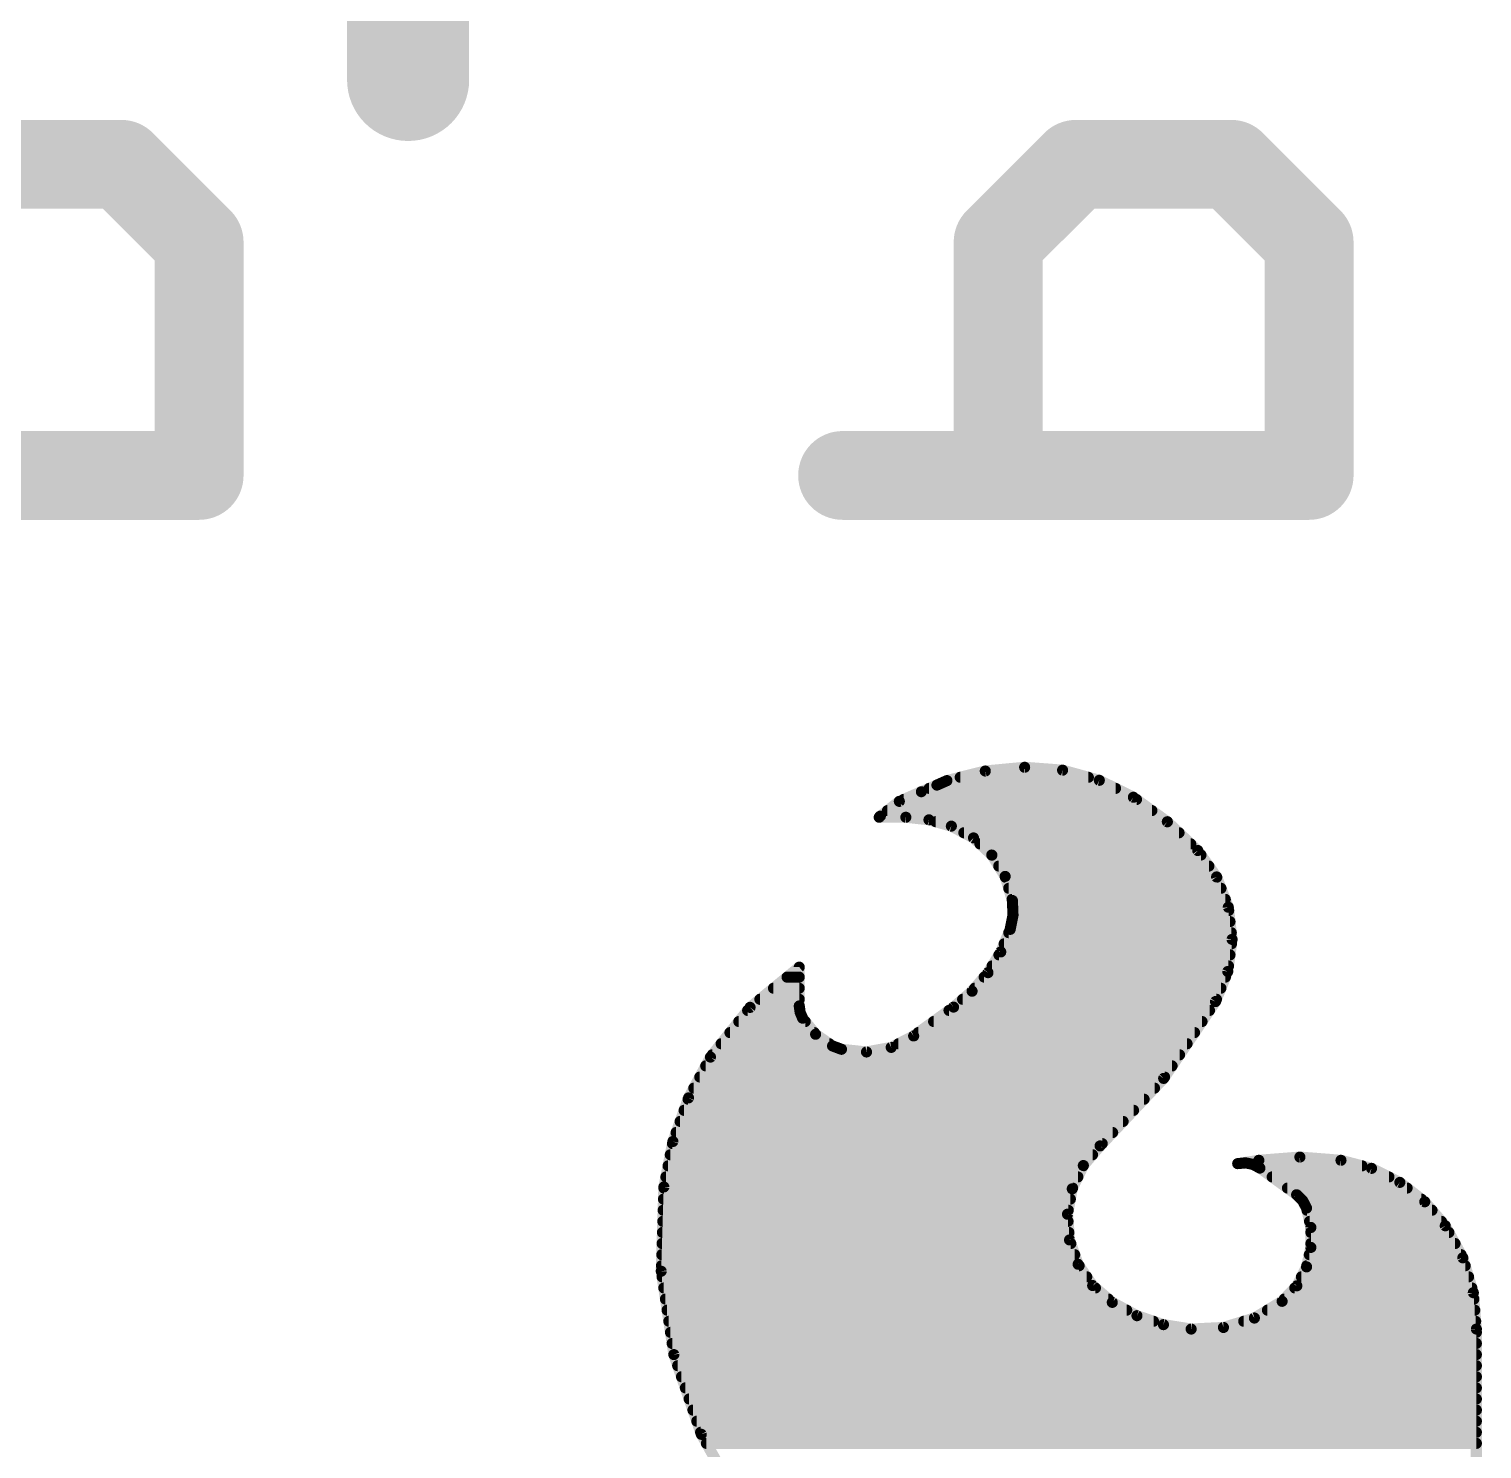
# Model space of a CAD drawing. Extents: x -28 to 79, y -23 to 28.
# Drawn here: x 11.575 to 14.9, y 13.78 to 17.028 of the extents above; entities that cross this region are included whole.
import ezdxf

# ---------------------------------------------------------------- set-up
doc = ezdxf.new("R2010")
doc.units = 0
doc.layers.add('22', color=53, linetype='CONTINUOUS')
doc.layers.add('48', color=253, linetype='CONTINUOUS')

msp = doc.modelspace()

# ---------------------------------------------------------------- linework, layer by layer
at = {"layer": '22'}
for points, const_width in [([(11.7864, 16.7186), (11.4305, 16.7186)], 0.2032), ([(11.9643, 16.5407), (11.7864, 16.7186)], 0.2032), ([(13.9705, 16.7186), (13.7925, 16.5407)], 0.2032), ([(14.3264, 16.7186), (13.9705, 16.7186)], 0.2032), ([(14.5043, 16.5407), (14.3264, 16.7186)], 0.2032), ([(11.9643, 16.0068), (11.9643, 16.5407)], 0.2032), ([(13.7925, 16.5407), (13.7925, 16.0068)], 0.2032), ([(14.5043, 16.0068), (14.5043, 16.5407)], 0.2032), ([(10.8966, 16.0068), (11.9643, 16.0068)], 0.2032), ([(13.4366, 16.0068), (14.5043, 16.0068)], 0.2032), ([(13.6754, 15.3086), (13.7632, 15.3306)], 0.0254), ([(13.7058, 15.3162), (13.9991, 15.3162)], 0.0254), ([(13.7632, 15.3306), (13.8532, 15.3391)], 0.0254), ([(13.8532, 15.3391), (13.9401, 15.3325)], 0.0254), ([(13.9401, 15.3325), (14.0241, 15.3093)], 0.0254), ([(13.5665, 15.2611), (13.6169, 15.2832)], 0.0254), ([(13.6169, 15.2832), (13.6525, 15.2984)], 0.0254), ([(13.6347, 15.2908), (14.0613, 15.2908)], 0.0254), ([(13.6525, 15.2984), (13.6754, 15.3086)], 0.0254), ([(14.0241, 15.3093), (14.1021, 15.2705)], 0.0254), ([(13.523, 15.2273), (13.5665, 15.2611)], 0.0254), ([(13.5763, 15.2654), (14.1092, 15.2654)], 0.0254), ([(14.1021, 15.2705), (14.1798, 15.2145)], 0.0254), ([(13.5814, 15.2248), (13.5204, 15.2248)], 0.0254), ([(13.5204, 15.2248), (13.5205, 15.2248)], 0.0254), ([(13.5205, 15.2248), (13.523, 15.2273)], 0.0254), ([(13.5393, 15.24), (14.1444, 15.24)], 0.0254), ([(13.6343, 15.2189), (13.5814, 15.2248)], 0.0254), ([(13.6855, 15.2044), (13.6343, 15.2189)], 0.0254), ([(13.6494, 15.2146), (14.1796, 15.2146)], 0.0254), ([(14.1798, 15.2145), (14.2494, 15.1486)], 0.0254), ([(13.7363, 15.1774), (13.6855, 15.2044)], 0.0254), ([(13.7141, 15.1892), (14.2065, 15.1892)], 0.0254), ([(13.7783, 15.1382), (13.7363, 15.1774)], 0.0254), ([(13.7508, 15.1638), (14.2333, 15.1638)], 0.0254), ([(14.2494, 15.1486), (14.2925, 15.0882)], 0.0254), ([(13.778, 15.1384), (14.2567, 15.1384)], 0.0254), ([(13.8086, 15.0893), (13.7783, 15.1382)], 0.0254), ([(13.7939, 15.113), (14.2748, 15.113)], 0.0254), ([(13.8252, 15.0343), (13.8086, 15.0893)], 0.0254), ([(13.8091, 15.0876), (14.2928, 15.0876)], 0.0254), ([(14.2925, 15.0882), (14.3193, 15.019)], 0.0254), ([(13.8168, 15.0622), (14.3026, 15.0622)], 0.0254), ([(13.8244, 15.0368), (14.3124, 15.0368)], 0.0254), ([(13.8266, 15.0009), (13.8252, 15.0343)], 0.0254), ([(14.3193, 15.019), (14.3279, 14.9453)], 0.0254), ([(13.8201, 14.9682), (13.8266, 15.0009)], 0.0254), ([(13.8236, 14.986), (14.3231, 14.986)], 0.0254), ([(13.8262, 15.0114), (14.3202, 15.0114)], 0.0254), ([(13.7986, 14.9167), (13.8201, 14.9682)], 0.0254), ([(13.8169, 14.9606), (14.3261, 14.9606)], 0.0254), ([(13.7693, 14.8692), (13.7986, 14.9167)], 0.0254), ([(13.8063, 14.9352), (14.3266, 14.9352)], 0.0254), ([(14.3279, 14.9453), (14.318, 14.8718)], 0.0254), ([(13.2249, 14.7898), (13.3375, 14.8819)], 0.0254), ([(13.3375, 14.8819), (13.3375, 14.793)], 0.0254), ([(13.7787, 14.8844), (14.3197, 14.8844)], 0.0254), ([(13.7944, 14.9098), (14.3231, 14.9098)], 0.0254), ([(13.3095, 14.859), (13.3375, 14.859)], 0.0254), ([(13.733, 14.8268), (13.7693, 14.8692)], 0.0254), ([(13.7606, 14.859), (14.3127, 14.859)], 0.0254), ([(14.318, 14.8718), (14.29, 14.8031)], 0.0254), ([(13.2785, 14.8336), (13.3375, 14.8336)], 0.0254), ([(13.6906, 14.7904), (13.733, 14.8268)], 0.0254), ([(13.7388, 14.8336), (14.3024, 14.8336)], 0.0254), ([(13.1343, 14.6761), (13.2249, 14.7898)], 0.0254), ([(13.2193, 14.7828), (13.3389, 14.7828)], 0.0254), ([(13.2474, 14.8082), (13.3375, 14.8082)], 0.0254), ([(13.3375, 14.793), (13.3395, 14.7785)], 0.0254), ([(13.5992, 14.7244), (13.6906, 14.7904)], 0.0254), ([(13.6801, 14.7828), (14.2763, 14.7828)], 0.0254), ([(13.7113, 14.8082), (14.2921, 14.8082)], 0.0254), ([(14.29, 14.8031), (14.1714, 14.6273)], 0.0254), ([(13.1991, 14.7574), (13.3513, 14.7574)], 0.0254), ([(13.3395, 14.7785), (13.3452, 14.765)], 0.0254), ([(13.3452, 14.765), (13.3749, 14.7283)], 0.0254), ([(13.6449, 14.7574), (14.2592, 14.7574)], 0.0254), ([(13.1789, 14.732), (13.3719, 14.732)], 0.0254), ([(13.3749, 14.7283), (13.4137, 14.7015)], 0.0254), ([(13.5479, 14.6982), (13.5992, 14.7244)], 0.0254), ([(13.6097, 14.732), (14.242, 14.732)], 0.0254), ([(13.1586, 14.7066), (13.4063, 14.7066)], 0.0254), ([(13.4137, 14.7015), (13.4341, 14.6939)], 0.0254), ([(13.4341, 14.6939), (13.4913, 14.6878)], 0.0254), ([(13.4913, 14.6878), (13.5479, 14.6982)], 0.0254), ([(13.5644, 14.7066), (14.2249, 14.7066)], 0.0254), ([(13.0842, 14.5827), (13.1343, 14.6761)], 0.0254), ([(13.1234, 14.6558), (14.1906, 14.6558)], 0.0254), ([(13.1384, 14.6812), (14.2078, 14.6812)], 0.0254), ([(13.1098, 14.6304), (14.1735, 14.6304)], 0.0254), ([(14.1714, 14.6273), (14.0259, 14.4729)], 0.0254), ([(13.0484, 14.4829), (13.0842, 14.5827)], 0.0254), ([(13.0961, 14.605), (14.1504, 14.605)], 0.0254), ([(13.0739, 14.5542), (14.1025, 14.5542)], 0.0254), ([(13.083, 14.5796), (14.1265, 14.5796)], 0.0254), ([(13.0648, 14.5288), (14.0786, 14.5288)], 0.0254), ([(13.0277, 14.3789), (13.0484, 14.4829)], 0.0254), ([(13.0557, 14.5034), (14.0546, 14.5034)], 0.0254), ([(13.0423, 14.4526), (14.0086, 14.4526)], 0.0254), ([(13.0474, 14.478), (14.0307, 14.478)], 0.0254), ([(14.0259, 14.4729), (13.9876, 14.428)], 0.0254), ([(13.0373, 14.4272), (13.9872, 14.4272)], 0.0254), ([(13.9876, 14.428), (13.9621, 14.3747)], 0.0254), ([(14.3408, 14.4323), (14.3891, 14.4399)], 0.0254), ([(14.3585, 14.434), (14.3408, 14.4323)], 0.0254), ([(14.3759, 14.4305), (14.3585, 14.434)], 0.0254), ([(14.3916, 14.4221), (14.3759, 14.4305)], 0.0254), ([(14.3821, 14.4272), (14.6253, 14.4272)], 0.0254), ([(14.3891, 14.4399), (14.4831, 14.4473)], 0.0254), ([(14.4755, 14.3612), (14.3916, 14.4221)], 0.0254), ([(14.4831, 14.4473), (14.5771, 14.4399)], 0.0254), ([(14.5771, 14.4399), (14.647, 14.4215)], 0.0254), ([(14.647, 14.4215), (14.7118, 14.3894)], 0.0254), ([(13.0323, 14.4018), (13.9751, 14.4018)], 0.0254), ([(14.4196, 14.4018), (14.6868, 14.4018)], 0.0254), ([(14.7118, 14.3894), (14.7688, 14.345)], 0.0254), ([(13.0217, 14.1861), (13.0277, 14.3789)], 0.0254), ([(13.0268, 14.351), (13.9578, 14.351)], 0.0254), ([(13.0276, 14.3764), (13.963, 14.3764)], 0.0254), ([(13.9621, 14.3747), (13.9514, 14.3166)], 0.0254), ([(14.4546, 14.3764), (14.7285, 14.3764)], 0.0254), ([(14.4893, 14.3478), (14.4755, 14.3612)], 0.0254), ([(14.486, 14.351), (14.7611, 14.351)], 0.0254), ([(13.026, 14.3256), (13.953, 14.3256)], 0.0254), ([(13.9514, 14.3166), (13.956, 14.2577)], 0.0254), ([(14.4983, 14.3307), (14.4893, 14.3478)], 0.0254), ([(14.5082, 14.2862), (14.4983, 14.3307)], 0.0254), ([(14.4994, 14.3256), (14.7854, 14.3256)], 0.0254), ([(14.7688, 14.345), (14.8158, 14.29)], 0.0254), ([(13.0252, 14.3002), (13.9526, 14.3002)], 0.0254), ([(14.5051, 14.3002), (14.8071, 14.3002)], 0.0254), ([(14.5082, 14.2406), (14.5082, 14.2862)], 0.0254), ([(14.8158, 14.29), (14.8559, 14.2168)], 0.0254), ([(13.0244, 14.2748), (13.9546, 14.2748)], 0.0254), ([(13.956, 14.2577), (13.9756, 14.202)], 0.0254), ([(14.5082, 14.2748), (14.8241, 14.2748)], 0.0254), ([(13.0229, 14.224), (13.9678, 14.224)], 0.0254), ([(13.0236, 14.2494), (13.9589, 14.2494)], 0.0254), ([(14.4983, 14.1961), (14.5082, 14.2406)], 0.0254), ([(14.5045, 14.224), (14.852, 14.224)], 0.0254), ([(14.5082, 14.2494), (14.8381, 14.2494)], 0.0254), ([(14.8559, 14.2168), (14.8799, 14.1369)], 0.0254), ([(13.0505, 13.9954), (13.0217, 14.1861)], 0.0254), ([(13.0221, 14.1986), (13.9779, 14.1986)], 0.0254), ([(13.9756, 14.202), (14.009, 14.1533)], 0.0254), ([(14.4761, 14.1527), (14.4983, 14.1961)], 0.0254), ([(14.4989, 14.1986), (14.8614, 14.1986)], 0.0254), ([(13.0236, 14.1732), (13.9953, 14.1732)], 0.0254), ([(14.009, 14.1533), (14.0538, 14.1148)], 0.0254), ([(14.4424, 14.1173), (14.4761, 14.1527)], 0.0254), ([(14.4866, 14.1732), (14.869, 14.1732)], 0.0254), ([(13.0275, 14.1478), (14.0153, 14.1478)], 0.0254), ([(13.0313, 14.1224), (14.0449, 14.1224)], 0.0254), ([(14.379, 14.0791), (14.4424, 14.1173)], 0.0254), ([(14.4473, 14.1224), (14.8812, 14.1224)], 0.0254), ([(14.4714, 14.1478), (14.8767, 14.1478)], 0.0254), ([(14.8799, 14.1369), (14.8869, 14.0538)], 0.0254), ([(13.0351, 14.097), (14.0868, 14.097)], 0.0254), ([(14.0538, 14.1148), (14.1102, 14.0844)], 0.0254), ([(14.1102, 14.0844), (14.1709, 14.0639)], 0.0254), ([(14.4087, 14.097), (14.8833, 14.097)], 0.0254), ([(13.039, 14.0716), (14.1481, 14.0716)], 0.0254), ([(14.1709, 14.0639), (14.2342, 14.0538)], 0.0254), ([(14.2342, 14.0538), (14.3082, 14.0575)], 0.0254), ([(14.3082, 14.0575), (14.379, 14.0791)], 0.0254), ([(14.3545, 14.0716), (14.8854, 14.0716)], 0.0254), ([(14.8869, 14.0538), (14.8869, 12.5374)], 0.0254), ([(13.0428, 14.0462), (14.8869, 14.0462)], 0.0254), ([(13.0467, 14.0208), (14.8869, 14.0208)], 0.0254), ([(13.1133, 13.813), (13.0505, 13.9954)], 0.0254), ([(13.0505, 13.9954), (14.8869, 13.9954)], 0.0254), ([(13.0593, 13.97), (14.8869, 13.97)], 0.0254), ([(13.068, 13.9446), (14.8869, 13.9446)], 0.0254), ([(13.0768, 13.9192), (14.8869, 13.9192)], 0.0254), ([(13.0855, 13.8938), (14.8869, 13.8938)], 0.0254), ([(13.0942, 13.8684), (14.8869, 13.8684)], 0.0254), ([(13.103, 13.843), (14.8869, 13.843)], 0.0254), ([(13.1117, 13.8176), (14.8869, 13.8176)], 0.0254), ([(13.208, 13.6449), (13.1133, 13.813)], 0.0254), ([(13.125, 13.7922), (14.8869, 13.7922)], 0.0254)]:
    msp.add_lwpolyline(points, dxfattribs=dict(at, const_width=const_width))
for points, const_width in [([(11.8223, 16.7545, 1), (11.7504, 16.6827)], 0.1016), ([(11.7864, 16.6678, 1), (11.7864, 16.7694)], 0.1016), ([(13.9705, 16.7694, 1), (13.9705, 16.6678)], 0.1016), ([(14.0064, 16.6827, 1), (13.9345, 16.7545)], 0.1016), ([(14.3623, 16.7545, 1), (14.2904, 16.6827)], 0.1016), ([(14.3264, 16.6678, 1), (14.3264, 16.7694)], 0.1016), ([(12.0151, 16.5407, 1), (11.9135, 16.5407)], 0.1016), ([(11.9284, 16.5047, 1), (12.0002, 16.5766)], 0.1016), ([(13.8433, 16.5407, 1), (13.7417, 16.5407)], 0.1016), ([(13.7566, 16.5766, 1), (13.8284, 16.5047)], 0.1016), ([(14.5551, 16.5407, 1), (14.4535, 16.5407)], 0.1016), ([(14.4684, 16.5047, 1), (14.5402, 16.5766)], 0.1016), ([(11.9643, 15.956, 1), (11.9643, 16.0576)], 0.1016), ([(13.4366, 16.0576, 1), (13.4366, 15.956)], 0.1016), ([(14.5043, 15.956, 1), (14.5043, 16.0576)], 0.1016), ([(11.9135, 16.0068, 1), (12.0151, 16.0068)], 0.1016), ([(13.7417, 16.0068, 1), (13.8433, 16.0068)], 0.1016), ([(14.4535, 16.0068, 1), (14.5551, 16.0068)], 0.1016), ([(13.7058, 15.3225, 1), (13.7058, 15.3099)], 0.0127), ([(13.7625, 15.3369, 1), (13.7638, 15.3242)], 0.0127), ([(13.7647, 15.3244, 1), (13.7616, 15.3367)], 0.0127), ([(13.8537, 15.3454, 1), (13.8527, 15.3328)], 0.0127), ([(13.8538, 15.3328, 1), (13.8526, 15.3454)], 0.0127), ([(13.9418, 15.3386, 1), (13.9384, 15.3264)], 0.0127), ([(13.9396, 15.3261, 1), (13.9406, 15.3388)], 0.0127), ([(13.9991, 15.3099, 1), (13.9991, 15.3225)], 0.0127), ([(13.6144, 15.289, 1), (13.6194, 15.2774)], 0.0127), ([(13.6194, 15.2774, 1), (13.6144, 15.289)], 0.0127), ([(13.6347, 15.2972, 1), (13.6347, 15.2845)], 0.0127), ([(13.6499, 15.3042, 1), (13.6551, 15.2926)], 0.0127), ([(13.655, 15.2926, 1), (13.65, 15.3042)], 0.0127), ([(13.6739, 15.3148, 1), (13.6769, 15.3024)], 0.0127), ([(13.678, 15.3028, 1), (13.6728, 15.3144)], 0.0127), ([(14.0269, 15.315, 1), (14.0213, 15.3036)], 0.0127), ([(14.0224, 15.3032, 1), (14.0258, 15.3154)], 0.0127), ([(14.0613, 15.2845, 1), (14.0613, 15.2972)], 0.0127), ([(13.5639, 15.2669, 1), (13.569, 15.2553)], 0.0127), ([(13.5704, 15.2561, 1), (13.5626, 15.2661)], 0.0127), ([(13.5763, 15.2718, 1), (13.5763, 15.2591)], 0.0127), ([(14.1058, 15.2757, 1), (14.0984, 15.2653)], 0.0127), ([(14.0993, 15.2648, 1), (14.1049, 15.2762)], 0.0127), ([(14.1092, 15.2591, 1), (14.1092, 15.2718)], 0.0127), ([(13.5204, 15.2311, 1), (13.5204, 15.2185)], 0.0127), ([(13.5204, 15.2311, 1), (13.5204, 15.2185)], 0.0127), ([(13.516, 15.2293, 1), (13.525, 15.2203)], 0.0127), ([(13.5191, 15.2323, 1), (13.5269, 15.2223)], 0.0127), ([(13.5275, 15.2228, 1), (13.5185, 15.2318)], 0.0127), ([(13.5205, 15.2185, 1), (13.5205, 15.2311)], 0.0127), ([(13.5393, 15.2463, 1), (13.5393, 15.2337)], 0.0127), ([(13.5821, 15.2311, 1), (13.5807, 15.2185)], 0.0127), ([(13.5814, 15.2185, 1), (13.5814, 15.2311)], 0.0127), ([(13.636, 15.225, 1), (13.6326, 15.2128)], 0.0127), ([(13.6336, 15.2126, 1), (13.635, 15.2252)], 0.0127), ([(13.6494, 15.221, 1), (13.6494, 15.2083)], 0.0127), ([(14.1444, 15.2337, 1), (14.1444, 15.2463)], 0.0127), ([(14.1842, 15.2191, 1), (14.1754, 15.2098)], 0.0127), ([(14.1796, 15.2083, 1), (14.1796, 15.221)], 0.0127), ([(13.6885, 15.21, 1), (13.6825, 15.1988)], 0.0127), ([(13.6838, 15.1983, 1), (13.6872, 15.2105)], 0.0127), ([(13.7141, 15.1956, 1), (13.7141, 15.1829)], 0.0127), ([(14.1761, 15.2093, 1), (14.1835, 15.2196)], 0.0127), ([(14.2065, 15.1829, 1), (14.2065, 15.1956)], 0.0127), ([(13.7406, 15.1821, 1), (13.7319, 15.1728)], 0.0127), ([(13.7333, 15.1718, 1), (13.7392, 15.183)], 0.0127), ([(13.7508, 15.1701, 1), (13.7508, 15.1575)], 0.0127), ([(14.2333, 15.1575, 1), (14.2333, 15.1701)], 0.0127), ([(14.2546, 15.1523, 1), (14.2442, 15.1449)], 0.0127), ([(13.778, 15.1448, 1), (13.778, 15.1321)], 0.0127), ([(13.7836, 15.1415, 1), (13.7729, 15.1348)], 0.0127), ([(13.7739, 15.1335, 1), (13.7826, 15.1428)], 0.0127), ([(14.245, 15.144, 1), (14.2538, 15.1532)], 0.0127), ([(14.2567, 15.1321, 1), (14.2567, 15.1448)], 0.0127), ([(13.7939, 15.1194, 1), (13.7939, 15.1067)], 0.0127), ([(13.8147, 15.0912, 1), (13.8025, 15.0875)], 0.0127), ([(13.8091, 15.0939, 1), (13.8091, 15.0813)], 0.0127), ([(13.8032, 15.086, 1), (13.814, 15.0927)], 0.0127), ([(14.2748, 15.1067, 1), (14.2748, 15.1194)], 0.0127), ([(14.2985, 15.0905, 1), (14.2866, 15.0859)], 0.0127), ([(14.2874, 15.0845, 1), (14.2977, 15.0919)], 0.0127), ([(14.2928, 15.0813, 1), (14.2928, 15.0939)], 0.0127), ([(13.8168, 15.0686, 1), (13.8168, 15.0559)], 0.0127), ([(14.3026, 15.0559, 1), (14.3026, 15.0686)], 0.0127), ([(13.8244, 15.0432, 1), (13.8244, 15.0305)], 0.0127), ([(13.8315, 15.0346, 1), (13.8189, 15.034)], 0.0127), ([(13.8191, 15.0325, 1), (13.8313, 15.0361)], 0.0127), ([(14.3124, 15.0305, 1), (14.3124, 15.0432)], 0.0127), ([(14.3256, 15.0198, 1), (14.313, 15.0183)], 0.0127), ([(14.3133, 15.0167, 1), (14.3252, 15.0213)], 0.0127), ([(13.8236, 14.9924, 1), (13.8236, 14.9797)], 0.0127), ([(13.8262, 15.0177, 1), (13.8262, 15.0051)], 0.0127), ([(13.8328, 14.9997, 1), (13.8204, 15.0022)], 0.0127), ([(13.8203, 15.0007, 1), (13.833, 15.0012)], 0.0127), ([(14.3202, 15.0051, 1), (14.3202, 15.0177)], 0.0127), ([(14.3231, 14.9797, 1), (14.3231, 14.9924)], 0.0127), ([(13.8169, 14.967, 1), (13.8169, 14.9543)], 0.0127), ([(13.8139, 14.9694, 1), (13.8263, 14.967)], 0.0127), ([(13.826, 14.9658, 1), (13.8142, 14.9706)], 0.0127), ([(14.3261, 14.9543, 1), (14.3261, 14.967)], 0.0127), ([(13.804, 14.9134, 1), (13.7932, 14.92)], 0.0127), ([(13.8063, 14.9415, 1), (13.8063, 14.9289)], 0.0127), ([(14.3342, 14.9445, 1), (14.3216, 14.9462)], 0.0127), ([(14.3216, 14.9446, 1), (14.3342, 14.9461)], 0.0127), ([(14.3266, 14.9289, 1), (14.3266, 14.9415)], 0.0127), ([(13.3438, 14.8819, 1), (13.3312, 14.8819)], 0.0127), ([(13.3415, 14.877, 1), (13.3335, 14.8868)], 0.0127), ([(13.7787, 14.8908, 1), (13.7787, 14.8781)], 0.0127), ([(13.7944, 14.9162, 1), (13.7944, 14.9035)], 0.0127), ([(13.7928, 14.9191, 1), (13.8045, 14.9142)], 0.0127), ([(14.3197, 14.8781, 1), (14.3197, 14.8908)], 0.0127), ([(14.3231, 14.9035, 1), (14.3231, 14.9162)], 0.0127), ([(13.3095, 14.8653, 1), (13.3095, 14.8527)], 0.0127), ([(13.3375, 14.8527, 1), (13.3375, 14.8653)], 0.0127), ([(13.7606, 14.8653, 1), (13.7606, 14.8527)], 0.0127), ([(13.7639, 14.8725, 1), (13.7747, 14.8659)], 0.0127), ([(13.7741, 14.8651, 1), (13.7645, 14.8733)], 0.0127), ([(14.3117, 14.8727, 1), (14.3243, 14.871)], 0.0127), ([(14.3238, 14.8694, 1), (14.3121, 14.8742)], 0.0127), ([(14.3127, 14.8527, 1), (14.3127, 14.8653)], 0.0127), ([(13.2785, 14.8399, 1), (13.2785, 14.8273)], 0.0127), ([(13.3375, 14.8273, 1), (13.3375, 14.8399)], 0.0127), ([(13.7281, 14.8309, 1), (13.7378, 14.8227)], 0.0127), ([(13.7371, 14.822, 1), (13.7288, 14.8316)], 0.0127), ([(13.7388, 14.8399, 1), (13.7388, 14.8273)], 0.0127), ([(14.3024, 14.8273, 1), (14.3024, 14.8399)], 0.0127), ([(13.2193, 14.7891, 1), (13.2193, 14.7765)], 0.0127), ([(13.2209, 14.7947, 1), (13.229, 14.7849)], 0.0127), ([(13.2299, 14.7859, 1), (13.22, 14.7938)], 0.0127), ([(13.2474, 14.8146, 1), (13.2474, 14.8019)], 0.0127), ([(13.3438, 14.7939, 1), (13.3312, 14.7921)], 0.0127), ([(13.3312, 14.793, 1), (13.3438, 14.793)], 0.0127), ([(13.3375, 14.8019, 1), (13.3375, 14.8146)], 0.0127), ([(13.3389, 14.7765, 1), (13.3389, 14.7891)], 0.0127), ([(13.6801, 14.7891, 1), (13.6801, 14.7765)], 0.0127), ([(13.6865, 14.7952, 1), (13.6947, 14.7856)], 0.0127), ([(13.6943, 14.7853, 1), (13.6869, 14.7955)], 0.0127), ([(13.7113, 14.8146, 1), (13.7113, 14.8019)], 0.0127), ([(14.2763, 14.7765, 1), (14.2763, 14.7891)], 0.0127), ([(14.2841, 14.8055, 1), (14.2959, 14.8007)], 0.0127), ([(14.2953, 14.7995, 1), (14.2847, 14.8067)], 0.0127), ([(14.2921, 14.8019, 1), (14.2921, 14.8146)], 0.0127), ([(13.1991, 14.7637, 1), (13.1991, 14.7511)], 0.0127), ([(13.3453, 14.781, 1), (13.3336, 14.776)], 0.0127), ([(13.3332, 14.7776, 1), (13.3458, 14.7793)], 0.0127), ([(13.3501, 14.769, 1), (13.3403, 14.761)], 0.0127), ([(13.3394, 14.7625, 1), (13.351, 14.7675)], 0.0127), ([(13.3513, 14.7511, 1), (13.3513, 14.7637)], 0.0127), ([(13.6449, 14.7637, 1), (13.6449, 14.7511)], 0.0127), ([(14.2592, 14.7511, 1), (14.2592, 14.7637)], 0.0127), ([(13.1789, 14.7384, 1), (13.1789, 14.7257)], 0.0127), ([(13.3785, 14.7335, 1), (13.3713, 14.7231)], 0.0127), ([(13.3699, 14.7243, 1), (13.3798, 14.7323)], 0.0127), ([(13.3719, 14.7257, 1), (13.3719, 14.7384)], 0.0127), ([(13.5955, 14.7295, 1), (13.6029, 14.7193)], 0.0127), ([(13.6021, 14.7187, 1), (13.5963, 14.7301)], 0.0127), ([(13.6097, 14.7384, 1), (13.6097, 14.7257)], 0.0127), ([(14.242, 14.7257, 1), (14.242, 14.7384)], 0.0127), ([(13.1586, 14.7129, 1), (13.1586, 14.7003)], 0.0127), ([(13.4063, 14.7003, 1), (13.4063, 14.7129)], 0.0127), ([(13.4159, 14.7075, 1), (13.4115, 14.6955)], 0.0127), ([(13.4101, 14.6963, 1), (13.4173, 14.7067)], 0.0127), ([(13.4348, 14.7002, 1), (13.4334, 14.6876)], 0.0127), ([(13.4319, 14.6879, 1), (13.4363, 14.6999)], 0.0127), ([(13.4902, 14.694, 1), (13.4925, 14.6815)], 0.0127), ([(13.4907, 14.6814, 1), (13.492, 14.6941)], 0.0127), ([(13.545, 14.7039, 1), (13.5508, 14.6926)], 0.0127), ([(13.5491, 14.692, 1), (13.5468, 14.7045)], 0.0127), ([(13.5644, 14.7129, 1), (13.5644, 14.7003)], 0.0127), ([(14.2249, 14.7003, 1), (14.2249, 14.7129)], 0.0127), ([(13.1234, 14.6622, 1), (13.1234, 14.6495)], 0.0127), ([(13.1293, 14.6801, 1), (13.1393, 14.6721)], 0.0127), ([(13.1399, 14.6731, 1), (13.1287, 14.6791)], 0.0127), ([(13.1384, 14.6875, 1), (13.1384, 14.6749)], 0.0127), ([(14.1906, 14.6495, 1), (14.1906, 14.6622)], 0.0127), ([(14.2078, 14.6749, 1), (14.2078, 14.6875)], 0.0127), ([(13.1098, 14.6367, 1), (13.1098, 14.6241)], 0.0127), ([(14.1661, 14.6308, 1), (14.1766, 14.6237)], 0.0127), ([(14.176, 14.6229, 1), (14.1668, 14.6316)], 0.0127), ([(14.1735, 14.6241, 1), (14.1735, 14.6367)], 0.0127), ([(13.0901, 14.5805, 1), (13.0782, 14.5848)], 0.0127), ([(13.0961, 14.6113, 1), (13.0961, 14.5987)], 0.0127), ([(14.1504, 14.5987, 1), (14.1504, 14.6113)], 0.0127), ([(13.0739, 14.5606, 1), (13.0739, 14.5479)], 0.0127), ([(13.083, 14.586, 1), (13.083, 14.5733)], 0.0127), ([(13.0786, 14.5857, 1), (13.0898, 14.5797)], 0.0127), ([(14.1025, 14.5479, 1), (14.1025, 14.5606)], 0.0127), ([(14.1265, 14.5733, 1), (14.1265, 14.586)], 0.0127), ([(13.0648, 14.5351, 1), (13.0648, 14.5225)], 0.0127), ([(14.0786, 14.5225, 1), (14.0786, 14.5351)], 0.0127), ([(13.0546, 14.4816, 1), (13.0421, 14.4841)], 0.0127), ([(13.0557, 14.5098, 1), (13.0557, 14.4971)], 0.0127), ([(14.0546, 14.4971, 1), (14.0546, 14.5098)], 0.0127), ([(13.0423, 14.4589, 1), (13.0423, 14.4463)], 0.0127), ([(13.0474, 14.4844, 1), (13.0474, 14.4717)], 0.0127), ([(13.0424, 14.485, 1), (13.0543, 14.4807)], 0.0127), ([(14.0086, 14.4463, 1), (14.0086, 14.4589)], 0.0127), ([(14.0213, 14.4773, 1), (14.0305, 14.4685)], 0.0127), ([(14.0307, 14.4688, 1), (14.0211, 14.477)], 0.0127), ([(14.0307, 14.4717, 1), (14.0307, 14.4844)], 0.0127), ([(13.0373, 14.4336, 1), (13.0373, 14.4209)], 0.0127), ([(13.9827, 14.4321, 1), (13.9924, 14.4238)], 0.0127), ([(13.9933, 14.4252, 1), (13.9818, 14.4307)], 0.0127), ([(13.9872, 14.4209, 1), (13.9872, 14.4336)], 0.0127), ([(14.3398, 14.4386, 1), (14.3418, 14.426)], 0.0127), ([(14.3402, 14.4386, 1), (14.3414, 14.426)], 0.0127), ([(14.3598, 14.4402, 1), (14.3572, 14.4278)], 0.0127), ([(14.3591, 14.4277, 1), (14.3579, 14.4403)], 0.0127), ([(14.3789, 14.4361, 1), (14.3729, 14.4249)], 0.0127), ([(14.3747, 14.4243, 1), (14.3772, 14.4367)], 0.0127), ([(14.3821, 14.4336, 1), (14.3821, 14.4209)], 0.0127), ([(14.3886, 14.4462, 1), (14.3896, 14.4336)], 0.0127), ([(14.3953, 14.4272, 1), (14.3879, 14.417)], 0.0127), ([(14.3901, 14.4336, 1), (14.3881, 14.4462)], 0.0127), ([(14.3886, 14.4165, 1), (14.3946, 14.4277)], 0.0127), ([(14.4836, 14.4536, 1), (14.4826, 14.4409)], 0.0127), ([(14.4836, 14.4409, 1), (14.4826, 14.4536)], 0.0127), ([(14.5787, 14.446, 1), (14.5755, 14.4338)], 0.0127), ([(14.5766, 14.4336, 1), (14.5776, 14.4462)], 0.0127), ([(14.6253, 14.4209, 1), (14.6253, 14.4336)], 0.0127), ([(14.6498, 14.4272, 1), (14.6442, 14.4158)], 0.0127), ([(14.6454, 14.4153, 1), (14.6486, 14.4276)], 0.0127), ([(13.0323, 14.4082, 1), (13.0323, 14.3955)], 0.0127), ([(13.9751, 14.3955, 1), (13.9751, 14.4082)], 0.0127), ([(14.4196, 14.4082, 1), (14.4196, 14.3955)], 0.0127), ([(14.6868, 14.3955, 1), (14.6868, 14.4082)], 0.0127), ([(14.7157, 14.3944, 1), (14.7079, 14.3844)], 0.0127), ([(14.709, 14.3837, 1), (14.7146, 14.3951)], 0.0127), ([(13.0268, 14.3574, 1), (13.0268, 14.3447)], 0.0127), ([(13.0276, 14.3827, 1), (13.0276, 14.3701)], 0.0127), ([(13.0215, 14.3801, 1), (13.0339, 14.3777)], 0.0127), ([(13.034, 14.3787, 1), (13.0214, 14.3791)], 0.0127), ([(13.9564, 14.3774, 1), (13.9679, 14.3719)], 0.0127), ([(13.9684, 14.3735, 1), (13.9559, 14.3758)], 0.0127), ([(13.9578, 14.3447, 1), (13.9578, 14.3574)], 0.0127), ([(13.963, 14.3701, 1), (13.963, 14.3827)], 0.0127), ([(14.4546, 14.3827, 1), (14.4546, 14.3701)], 0.0127), ([(14.4799, 14.3657, 1), (14.4711, 14.3567)], 0.0127), ([(14.4718, 14.3561, 1), (14.4792, 14.3663)], 0.0127), ([(14.486, 14.3574, 1), (14.486, 14.3447)], 0.0127), ([(14.7285, 14.3701, 1), (14.7285, 14.3827)], 0.0127), ([(14.7611, 14.3447, 1), (14.7611, 14.3574)], 0.0127), ([(13.026, 14.332, 1), (13.026, 14.3193)], 0.0127), ([(13.9577, 14.3171, 1), (13.945, 14.3161)], 0.0127), ([(13.953, 14.3193, 1), (13.953, 14.332)], 0.0127), ([(14.4949, 14.3507, 1), (14.4837, 14.3448)], 0.0127), ([(14.4849, 14.3432, 1), (14.4937, 14.3523)], 0.0127), ([(14.5045, 14.3321, 1), (14.4921, 14.3293)], 0.0127), ([(14.4927, 14.3277, 1), (14.5039, 14.3337)], 0.0127), ([(14.4994, 14.332, 1), (14.4994, 14.3193)], 0.0127), ([(14.7737, 14.3491, 1), (14.764, 14.3409)], 0.0127), ([(14.7649, 14.34, 1), (14.7727, 14.35)], 0.0127), ([(14.7854, 14.3193, 1), (14.7854, 14.332)], 0.0127), ([(13.0252, 14.3065, 1), (13.0252, 14.2939)], 0.0127), ([(13.9451, 14.3177, 1), (13.9576, 14.3154)], 0.0127), ([(13.9526, 14.2939, 1), (13.9526, 14.3065)], 0.0127), ([(14.5051, 14.3065, 1), (14.5051, 14.2939)], 0.0127), ([(14.5146, 14.2862, 1), (14.5019, 14.2862)], 0.0127), ([(14.8071, 14.2939, 1), (14.8071, 14.3065)], 0.0127), ([(14.8214, 14.2931, 1), (14.8102, 14.2869)], 0.0127), ([(14.811, 14.2859, 1), (14.8206, 14.2941)], 0.0127), ([(13.0244, 14.2812, 1), (13.0244, 14.2685)], 0.0127), ([(13.9619, 14.2598, 1), (13.95, 14.2556)], 0.0127), ([(13.9496, 14.2572, 1), (13.9623, 14.2582)], 0.0127), ([(13.9546, 14.2685, 1), (13.9546, 14.2812)], 0.0127), ([(14.5082, 14.2812, 1), (14.5082, 14.2685)], 0.0127), ([(14.502, 14.2848, 1), (14.5144, 14.2876)], 0.0127), ([(14.8241, 14.2685, 1), (14.8241, 14.2812)], 0.0127), ([(13.0229, 14.2303, 1), (13.0229, 14.2177)], 0.0127), ([(13.0236, 14.2558, 1), (13.0236, 14.2431)], 0.0127), ([(13.9589, 14.2431, 1), (13.9589, 14.2558)], 0.0127), ([(13.9678, 14.2177, 1), (13.9678, 14.2303)], 0.0127), ([(14.5045, 14.2303, 1), (14.5045, 14.2177)], 0.0127), ([(14.5082, 14.2558, 1), (14.5082, 14.2431)], 0.0127), ([(14.5019, 14.2406, 1), (14.5146, 14.2406)], 0.0127), ([(14.5144, 14.2392, 1), (14.502, 14.242)], 0.0127), ([(14.8381, 14.2431, 1), (14.8381, 14.2558)], 0.0127), ([(14.862, 14.2187, 1), (14.8498, 14.215)], 0.0127), ([(14.852, 14.2177, 1), (14.852, 14.2303)], 0.0127), ([(13.0279, 14.187, 1), (13.0154, 14.1851)], 0.0127), ([(13.0221, 14.205, 1), (13.0221, 14.1923)], 0.0127), ([(13.9808, 14.2056, 1), (13.9704, 14.1984)], 0.0127), ([(13.9696, 14.1999, 1), (13.9816, 14.2041)], 0.0127), ([(13.9779, 14.1923, 1), (13.9779, 14.205)], 0.0127), ([(14.4921, 14.1975, 1), (14.5045, 14.1947)], 0.0127), ([(14.4989, 14.205, 1), (14.4989, 14.1923)], 0.0127), ([(14.504, 14.1932, 1), (14.4926, 14.199)], 0.0127), ([(14.8503, 14.2138, 1), (14.8615, 14.2199)], 0.0127), ([(14.8614, 14.1923, 1), (14.8614, 14.205)], 0.0127), ([(13.0153, 14.1863, 1), (13.028, 14.1859)], 0.0127), ([(13.0236, 14.1796, 1), (13.0236, 14.1669)], 0.0127), ([(13.9953, 14.1669, 1), (13.9953, 14.1796)], 0.0127), ([(14.0131, 14.1581, 1), (14.0048, 14.1484)], 0.0127), ([(14.0037, 14.1497, 1), (14.0142, 14.1568)], 0.0127), ([(14.4807, 14.1483, 1), (14.4715, 14.157)], 0.0127), ([(14.4866, 14.1796, 1), (14.4866, 14.1669)], 0.0127), ([(14.869, 14.1669, 1), (14.869, 14.1796)], 0.0127), ([(13.0275, 14.1541, 1), (13.0275, 14.1415)], 0.0127), ([(13.0313, 14.1288, 1), (13.0313, 14.1161)], 0.0127), ([(14.0153, 14.1415, 1), (14.0153, 14.1541)], 0.0127), ([(14.0449, 14.1161, 1), (14.0449, 14.1288)], 0.0127), ([(14.4457, 14.1119, 1), (14.4391, 14.1227)], 0.0127), ([(14.4473, 14.1288, 1), (14.4473, 14.1161)], 0.0127), ([(14.4714, 14.1541, 1), (14.4714, 14.1415)], 0.0127), ([(14.4704, 14.1555, 1), (14.4817, 14.1498)], 0.0127), ([(14.8863, 14.1375, 1), (14.8736, 14.1364)], 0.0127), ([(14.8739, 14.1351, 1), (14.886, 14.1388)], 0.0127), ([(14.8767, 14.1415, 1), (14.8767, 14.1541)], 0.0127), ([(14.8812, 14.1161, 1), (14.8812, 14.1288)], 0.0127), ([(13.0351, 14.1034, 1), (13.0351, 14.0907)], 0.0127), ([(14.0568, 14.1204, 1), (14.0508, 14.1092)], 0.0127), ([(14.0497, 14.11, 1), (14.0579, 14.1196)], 0.0127), ([(14.0868, 14.0907, 1), (14.0868, 14.1034)], 0.0127), ([(14.1122, 14.0904, 1), (14.1082, 14.0784)], 0.0127), ([(14.1072, 14.0788, 1), (14.1132, 14.09)], 0.0127), ([(14.4087, 14.1034, 1), (14.4087, 14.0907)], 0.0127), ([(14.4378, 14.1217, 1), (14.447, 14.1129)], 0.0127), ([(14.8833, 14.0907, 1), (14.8833, 14.1034)], 0.0127), ([(13.039, 14.0779, 1), (13.039, 14.0653)], 0.0127), ([(14.1481, 14.0653, 1), (14.1481, 14.0779)], 0.0127), ([(14.1719, 14.0701, 1), (14.1699, 14.0576)], 0.0127), ([(14.1689, 14.0579, 1), (14.1729, 14.0699)], 0.0127), ([(14.2339, 14.0601, 1), (14.2345, 14.0475)], 0.0127), ([(14.2332, 14.0475, 1), (14.2352, 14.0601)], 0.0127), ([(14.3063, 14.0635, 1), (14.31, 14.0514)], 0.0127), ([(14.3085, 14.0511, 1), (14.3078, 14.0638)], 0.0127), ([(14.3545, 14.0779, 1), (14.3545, 14.0653)], 0.0127), ([(14.3757, 14.0845, 1), (14.3823, 14.0736)], 0.0127), ([(14.3808, 14.073, 1), (14.3771, 14.0852)], 0.0127), ([(14.8933, 14.0538, 1), (14.8806, 14.0538)], 0.0127), ([(14.8854, 14.0653, 1), (14.8854, 14.0779)], 0.0127), ([(13.0428, 14.0526, 1), (13.0428, 14.0399)], 0.0127), ([(13.0467, 14.0272, 1), (13.0467, 14.0145)], 0.0127), ([(14.8806, 14.0533, 1), (14.8932, 14.0543)], 0.0127), ([(14.8869, 14.0399, 1), (14.8869, 14.0526)], 0.0127), ([(14.8869, 14.0145, 1), (14.8869, 14.0272)], 0.0127), ([(13.0565, 13.9974, 1), (13.0445, 13.9933)], 0.0127), ([(13.0505, 14.0017, 1), (13.0505, 13.9891)], 0.0127), ([(13.0442, 13.9944, 1), (13.0568, 13.9963)], 0.0127), ([(14.8869, 13.9891, 1), (14.8869, 14.0017)], 0.0127), ([(13.0593, 13.9764, 1), (13.0593, 13.9637)], 0.0127), ([(14.8869, 13.9637, 1), (14.8869, 13.9764)], 0.0127), ([(13.068, 13.951, 1), (13.068, 13.9383)], 0.0127), ([(13.0768, 13.9255, 1), (13.0768, 13.9129)], 0.0127), ([(14.8869, 13.9383, 1), (14.8869, 13.951)], 0.0127), ([(14.8869, 13.9129, 1), (14.8869, 13.9255)], 0.0127), ([(13.0855, 13.9002, 1), (13.0855, 13.8875)], 0.0127), ([(14.8869, 13.8875, 1), (14.8869, 13.9002)], 0.0127), ([(13.0942, 13.8748, 1), (13.0942, 13.8621)], 0.0127), ([(14.8869, 13.8621, 1), (14.8869, 13.8748)], 0.0127), ([(13.103, 13.8493, 1), (13.103, 13.8367)], 0.0127), ([(14.8869, 13.8367, 1), (14.8869, 13.8493)], 0.0127), ([(13.1117, 13.8239, 1), (13.1117, 13.8113)], 0.0127), ([(13.1189, 13.8161, 1), (13.1078, 13.8099)], 0.0127), ([(13.1073, 13.8109, 1), (13.1193, 13.815)], 0.0127), ([(13.125, 13.7986, 1), (13.125, 13.7859)], 0.0127), ([(14.8869, 13.8113, 1), (14.8869, 13.8239)], 0.0127), ([(14.8869, 13.7859, 1), (14.8869, 13.7986)], 0.0127)]:
    msp.add_lwpolyline(points, format="xyb", dxfattribs=dict(at, const_width=const_width))
at = {"layer": '48', "const_width": 0.2794}
msp.add_lwpolyline([(12.4424, 16.9117), (12.4424, 18.4116)], dxfattribs=at)
at = {"layer": '48', "const_width": 0.1397}
msp.add_lwpolyline([(12.3726, 16.9117, 1), (12.5123, 16.9117)], format="xyb", dxfattribs=at)

doc.saveas('drawing.dxf')
